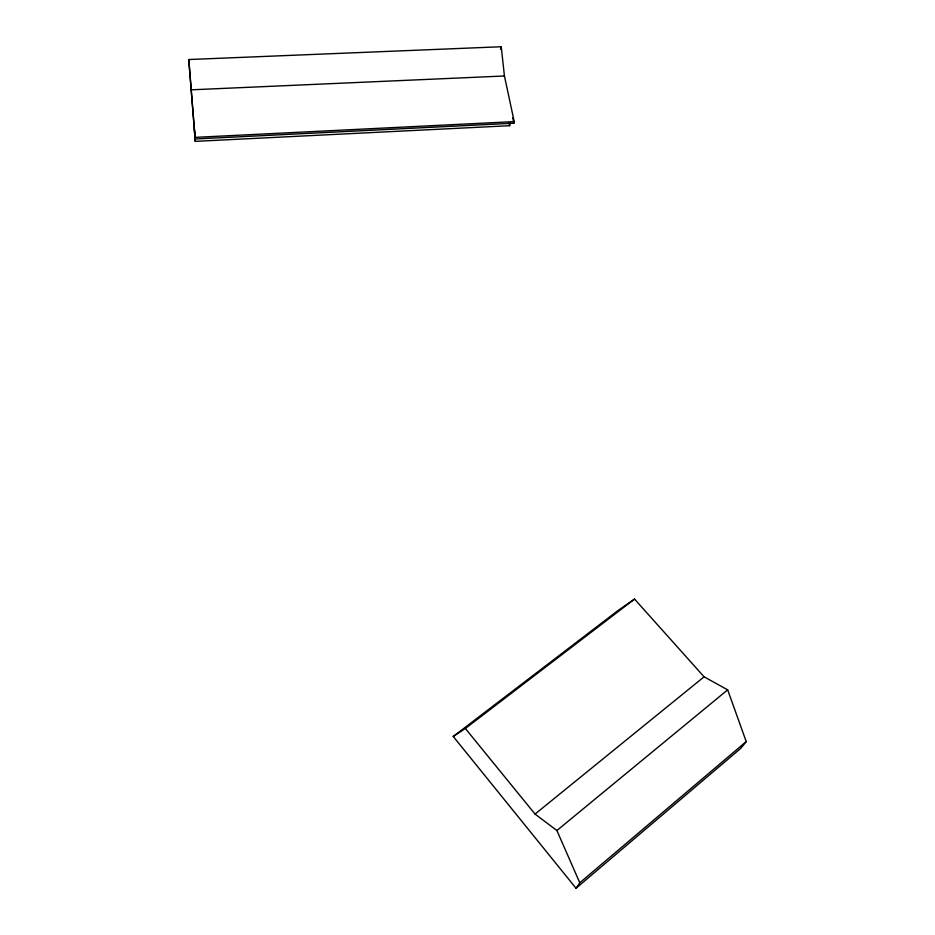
<?xml version="1.0" encoding="UTF-8"?>
<svg xmlns="http://www.w3.org/2000/svg" width="935" height="935" viewBox="0 0 935 935"><rect width="100%" height="100%" fill="white"/><g stroke="black" fill="none" stroke-linecap="round" stroke-linejoin="round"><path stroke-width="1.4" d="M500.763 49.45L501.242 46.75L188.776 59.536L195.263 141.36L509.633 125.699L510.136 123.081M188.776 59.536L195.205 138.988L513.899 123.198L514.215 121.608L504.433 75.98L501.242 46.75M576.03 888.25L579.782 882.78L746.223 741.584L727.664 689.855L704.09 676.811L634.549 599.09L618.257 610.345L453.241 736.476L576.03 888.25L740.719 748.409L746.223 741.584M579.782 882.78L556.898 830.525L727.664 689.855M453.241 736.476L465.35 728.482L535.054 814.081L704.09 676.811M465.35 728.482L634.549 599.09M514.215 121.608L195.088 137.375L195.205 138.988M191.184 89.83L504.433 75.98M535.054 814.081L556.898 830.525M512.766 117.88L513.899 123.198M509.037 122.906L509.633 125.699M194.41 129.287L195.263 141.36"/></g></svg>
